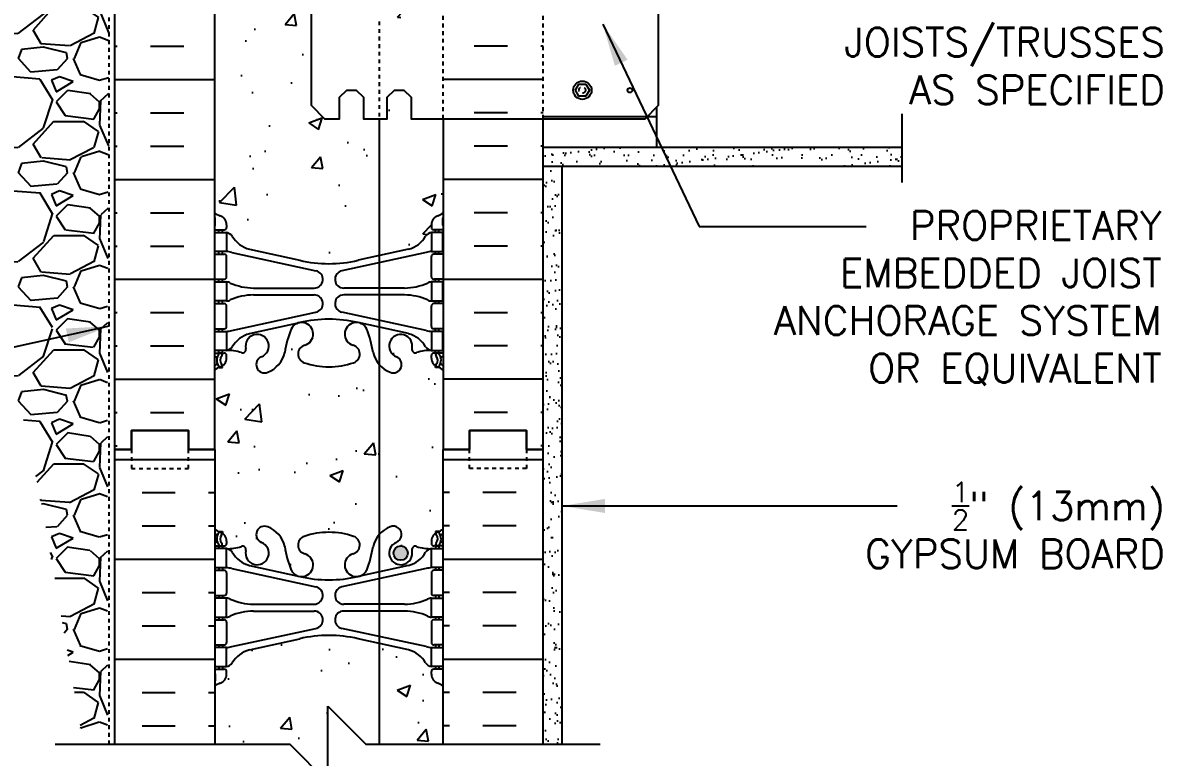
# Model space of a CAD drawing. Header units: inches. Extents: x -6.8 to 40.4, y 60.9 to 144.1.
# Drawn here: x 10.25 to 40.15, y 79.16 to 98.46 of the extents above; entities that cross this region are included whole.
import ezdxf

# ---------------------------------------------------------------- set-up
doc = ezdxf.new("R2010")
doc.units = ezdxf.units.IN
doc.header["$LTSCALE"] = 0.5
doc.header["$MEASUREMENT"] = 0
doc.linetypes.add('DASHED2', pattern=[0.375, 0.25, -0.125])
doc.linetypes.add('HIDDEN2', pattern=[0.1875, 0.125, -0.0625])
for name, color, linetype in [('HATCH', 12, 'Continuous'), ('Hidden2', 12, 'HIDDEN2'), ('line25', 2, 'Continuous'), ('LINE3', 3, 'Continuous'), ('LINE50', 5, 'Continuous'), ('LINE9', 9, 'Continuous'), ('TEXT', 4, 'Continuous'), ('Web_Edge', 9, 'Continuous')]:
    doc.layers.add(name, color=color, linetype=linetype)
doc.styles.add('DIM', font='romans.shx', dxfattribs={"width": 0.7})
doc.styles.add('ROMANS', font='romans.shx', dxfattribs={"height": 0.75})
doc.dimstyles.new('ext_12', dxfattribs={"dimscale": 12, "dimtxt": 0.09375, "dimasz": 0.09375, "dimexe": 0.09375, "dimexo": 0.0625, "dimgap": 0.0625, "dimtad": 1, "dimdec": 1, "dimzin": 3, "dimdsep": 46, "dimlunit": 4, "dimtxsty": 'DIM', "dimcen": 0.09, "dimdle": 0.09375, "dimclrt": 4, "dimadec": 0, "dimazin": 0, "dimtfac": 1, "dimtdec": 1, "dimtmove": 2, "dimatfit": 3, "dimfxl": 1, "dimfrac": 2, "dimtolj": 1, "dimtzin": 0, "dimarcsym": 0})

msp = doc.modelspace()

# ---------------------------------------------------------------- hatches: boundary and pattern name
at = {"layer": 'HATCH'}
h = msp.add_hatch(dxfattribs=at)
h.set_pattern_fill('AR-CONC', color=256, scale=0.5)
h.paths.add_polyline_path([(21.144, 81.102, -0.317837), (20.977, 81.338), (20.977, 81.405, -0.414214), (21.04, 81.468), (21.087, 81.468), (21.087, 81.538), (20.982, 81.538, -0.188973), (20.826, 81.633, 0.196323), (20.377, 81.979), (19.055, 82.269, 0.057795), (18.287, 82.358, 0.057795), (17.519, 82.269), (16.197, 81.979, 0.196323), (15.748, 81.633, -0.188973), (15.592, 81.538), (15.487, 81.538), (15.487, 81.468), (15.535, 81.468, -0.414214), (15.597, 81.405), (15.597, 81.338, -0.317837), (15.43, 81.102, 0.082415), (15.287, 81.023), (15.287, 79.496), (17.256, 79.496), (18.256, 78.496), (18.256, 80.496), (19.256, 79.496), (21.287, 79.496), (21.287, 81.023, 0.082415)])
h.paths.add_polyline_path([(21.287, 87.242), (21.287, 89.331, 0.064398), (21.177, 89.397), (21.087, 89.397), (21.087, 89.438, -0.249069), (20.977, 89.645), (20.977, 89.713, -0.414214), (21.04, 89.775), (21.087, 89.775), (21.087, 89.845), (20.982, 89.845, 0.10046), (20.588, 89.788, -0.601435), (20.469, 89.893, 2.182095), (20.059, 89.68, -1), (19.895, 89.272, -0.24438), (19.447, 89.792, 0.053157), (19.281, 90.407, 0.223253), (19.081, 90.571), (19.061, 90.576, 0.955472), (18.923, 89.982, -0.735593), (18.936, 89.524, -0.082755), (18.287, 89.416, -0.082755), (17.638, 89.524, -0.735593), (17.651, 89.982, 0.955472), (17.513, 90.576), (17.493, 90.571, 0.223253), (17.293, 90.407, 0.053157), (17.127, 89.792, -0.24438), (16.679, 89.272, -1), (16.515, 89.68, 2.182095), (16.105, 89.893, -0.601435), (15.986, 89.788, 0.10046), (15.592, 89.845), (15.487, 89.845), (15.487, 89.775), (15.535, 89.775, -0.414214), (15.597, 89.713), (15.597, 89.645, -0.249069), (15.487, 89.438), (15.487, 89.397), (15.397, 89.397, 0.064398), (15.287, 89.331), (15.287, 87.242), (15.287, 85.153, 0.064398), (15.397, 85.087), (15.487, 85.087), (15.487, 85.045, -0.249069), (15.597, 84.838), (15.597, 84.77, -0.414214), (15.535, 84.708), (15.487, 84.708), (15.487, 84.638), (15.592, 84.638, 0.10046), (15.986, 84.695, -0.601435), (16.105, 84.59, 2.182095), (16.515, 84.803, -1), (16.679, 85.211, -0.24438), (17.127, 84.691, 0.053157), (17.293, 84.077, 0.223253), (17.493, 83.912), (17.513, 83.907, 0.955472), (17.651, 84.501, -0.735593), (17.638, 84.959, -0.082755), (18.287, 85.067, -0.082755), (18.936, 84.959, -0.735593), (18.923, 84.501, 0.955472), (19.061, 83.907), (19.081, 83.912, 0.223253), (19.281, 84.077, 0.053157), (19.447, 84.691, -0.24438), (19.895, 85.211, -1), (20.059, 84.803, 2.182095), (20.469, 84.59, -0.601435), (20.588, 84.695, 0.10046), (20.982, 84.638), (21.087, 84.638), (21.087, 84.708), (21.04, 84.708, -0.414214), (20.977, 84.77), (20.977, 84.838, -0.249069), (21.087, 85.045), (21.087, 85.087), (21.177, 85.087, 0.064398), (21.287, 85.153)])
h.paths.add_polyline_path([(21.287, 95.934), (20.443, 95.934), (20.443, 96.497), (20.256, 96.684), (20.006, 96.684), (19.818, 96.497), (19.818, 95.934), (19.193, 95.934), (19.193, 96.497), (19.006, 96.684), (18.756, 96.684), (18.568, 96.497), (18.568, 95.934), (18.172, 95.934), (17.818, 96.288), (17.818, 100.325, 0.022683), (17.519, 100.269), (16.197, 99.979, 0.196323), (15.748, 99.633, -0.188973), (15.592, 99.538), (15.487, 99.538), (15.487, 99.468), (15.535, 99.468, -0.414214), (15.597, 99.405), (15.597, 99.338, -0.317837), (15.43, 99.102, 0.082415), (15.287, 99.023), (15.287, 93.46, 0.082415), (15.43, 93.381, -0.317837), (15.597, 93.145), (15.597, 93.078, -0.414214), (15.535, 93.015), (15.487, 93.015), (15.487, 92.945), (15.592, 92.945, -0.188973), (15.748, 92.851, 0.196323), (16.197, 92.504), (17.519, 92.214, 0.057795), (18.287, 92.125, 0.057795), (19.055, 92.214), (20.377, 92.504, 0.196323), (20.826, 92.851, -0.188973), (20.982, 92.945), (21.087, 92.945), (21.087, 93.015), (21.04, 93.015, -0.414214), (20.977, 93.078), (20.977, 93.145, -0.317837), (21.144, 93.381, 0.082415), (21.287, 93.46)])
h.paths.add_polyline_path([(20.327, 99.99), (19.055, 100.269, 0.017332), (18.827, 100.315), (18.827, 98.742), (19.077, 98.492), (20.077, 98.492), (20.327, 98.742)], flags=17)
h.paths.add_polyline_path([(21.412, 105.242), (15.162, 105.242), (15.162, 104.175), (16.258, 103.08), (16.298, 102.951), (16.17, 102.991), (15.162, 103.999), (15.162, 103.742), (15.287, 103.742), (15.287, 103.153, 0.064398), (15.397, 103.087), (15.487, 103.087), (15.487, 103.045, -0.249069), (15.597, 102.838), (15.597, 102.77, -0.414214), (15.535, 102.708), (15.487, 102.708), (15.487, 102.638), (15.592, 102.638, 0.10046), (15.986, 102.695, -0.601435), (16.105, 102.59, 2.182095), (16.515, 102.803, -1), (16.679, 103.211, -0.24438), (17.127, 102.691, 0.053157), (17.293, 102.077, 0.223253), (17.493, 101.912), (17.513, 101.907, 0.955472), (17.651, 102.501, -0.735593), (17.638, 102.959, -0.082755), (18.287, 103.067, -0.082755), (18.936, 102.959, -0.735593), (18.923, 102.501, 0.955472), (19.061, 101.907), (19.081, 101.912, 0.223253), (19.281, 102.077, 0.053157), (19.447, 102.691, -0.24438), (19.895, 103.211, -1), (20.059, 102.803, 2.182095), (20.469, 102.59, -0.601435), (20.588, 102.695, 0.10046), (20.982, 102.638), (21.087, 102.638), (21.087, 102.708), (21.04, 102.708, -0.414214), (20.977, 102.77), (20.977, 102.838, -0.249069), (21.087, 103.045), (21.087, 103.087), (21.177, 103.087, 0.064398), (21.287, 103.153), (21.287, 103.742), (21.412, 103.742), (21.412, 104.045), (20.359, 102.991), (20.23, 102.951), (20.27, 103.08), (21.412, 104.221)])
h.paths.add_polyline_path([(21.287, 127.882, 0.082415), (21.144, 127.961, -0.317837), (20.977, 128.197), (20.977, 128.265, -0.414214), (21.04, 128.327), (21.087, 128.327), (21.087, 128.397), (20.982, 128.397, -0.188973), (20.826, 128.492, 0.196323), (20.377, 128.838), (19.055, 129.129, 0.057795), (18.287, 129.218, 0.057795), (17.519, 129.129), (16.197, 128.838, 0.196323), (15.748, 128.492, -0.188973), (15.592, 128.397), (15.487, 128.397), (15.487, 128.327), (15.535, 128.327, -0.414214), (15.597, 128.265), (15.597, 128.197, -0.317837), (15.43, 127.961, 0.082415), (15.287, 127.882), (15.287, 125.101), (15.912, 125.101), (15.912, 125.151), (17.862, 125.151, 0.414214), (17.987, 125.276), (17.987, 125.351, -1), (18.587, 125.351), (18.587, 125.276, 0.414214), (18.712, 125.151), (20.662, 125.151), (20.662, 125.101), (21.287, 125.101)])
h.paths.add_polyline_path([(21.287, 134.101), (21.287, 136.19, 0.064398), (21.177, 136.256), (21.087, 136.256), (21.087, 136.298, -0.249069), (20.977, 136.505), (20.977, 136.572, -0.414214), (21.04, 136.635), (21.087, 136.635), (21.087, 136.705), (20.982, 136.705, 0.10046), (20.588, 136.648, -0.601435), (20.469, 136.752, 2.182095), (20.059, 136.54, -1), (19.895, 136.131, -0.24438), (19.447, 136.652, 0.053157), (19.281, 137.266, 0.223253), (19.081, 137.431), (19.061, 137.435, 0.955472), (18.923, 136.842, -0.735593), (18.936, 136.384, -0.082755), (18.287, 136.275, -0.082755), (17.638, 136.384, -0.735593), (17.651, 136.842, 0.955472), (17.513, 137.435), (17.493, 137.431, 0.223253), (17.293, 137.266, 0.053157), (17.127, 136.652, -0.24438), (16.679, 136.131, -1), (16.515, 136.54, 2.182095), (16.105, 136.752, -0.601435), (15.986, 136.648, 0.10046), (15.592, 136.705), (15.487, 136.705), (15.487, 136.635), (15.535, 136.635, -0.414214), (15.597, 136.572), (15.597, 136.505, -0.249069), (15.487, 136.298), (15.487, 136.256), (15.397, 136.256, 0.064398), (15.287, 136.19), (15.287, 134.101), (15.287, 132.012, 0.064398), (15.397, 131.946), (15.487, 131.946), (15.487, 131.904, -0.249069), (15.597, 131.697), (15.597, 131.63, -0.414214), (15.535, 131.567), (15.487, 131.567), (15.487, 131.497), (15.592, 131.497, 0.10046), (15.986, 131.554, -0.601435), (16.105, 131.449, 2.182095), (16.515, 131.662, -1), (16.679, 132.071, -0.24438), (17.127, 131.55, 0.053157), (17.293, 130.936, 0.223253), (17.493, 130.771), (17.513, 130.767, 0.955472), (17.651, 131.36, -0.735593), (17.638, 131.818, -0.082755), (18.287, 131.926, -0.082755), (18.936, 131.818, -0.735593), (18.923, 131.36, 0.955472), (19.061, 130.767), (19.081, 130.771, 0.223253), (19.281, 130.936, 0.053157), (19.447, 131.55, -0.24438), (19.895, 132.071, -1), (20.059, 131.662, 2.182095), (20.469, 131.449, -0.601435), (20.588, 131.554, 0.10046), (20.982, 131.497), (21.087, 131.497), (21.087, 131.567), (21.04, 131.567, -0.414214), (20.977, 131.63), (20.977, 131.697, -0.249069), (21.087, 131.904), (21.087, 131.946), (21.177, 131.946, 0.064398), (21.287, 132.012)])
h.paths.add_polyline_path([(20.977, 140.005, -0.317837), (21.144, 140.24, 0.082415), (21.287, 140.32), (21.287, 143.101), (19.287, 143.101), (18.287, 142.101), (18.287, 144.101), (17.287, 143.101), (15.287, 143.101), (15.287, 140.32, 0.082415), (15.43, 140.24, -0.317837), (15.597, 140.005), (15.597, 139.937, -0.414214), (15.535, 139.875), (15.487, 139.875), (15.487, 139.805), (15.592, 139.805, -0.188973), (15.748, 139.71, 0.196323), (16.197, 139.364), (17.519, 139.073, 0.057795), (18.287, 138.984, 0.057795), (19.055, 139.073), (20.377, 139.364, 0.196323), (20.826, 139.71, -0.188973), (20.982, 139.805), (21.087, 139.805), (21.087, 139.875), (21.04, 139.875, -0.414214), (20.977, 139.937)])
h = msp.add_hatch(dxfattribs=at)
h.set_pattern_fill('INSUL', color=256, scale=7, style=0)
h.set_pattern_definition([(0, (-108.9002, -52.662), (0, 2.625), []), (0, (-108.9002, -51.787), (0, 2.625), [0.875, -0.875]), (0, (-108.9002, -50.912), (0, 2.625), [0.875, -0.875])])
edge = h.paths.add_edge_path()
edge.add_line((15.287, 103.742), (12.662, 103.742))
edge.add_line((12.662, 103.742), (12.662, 91.155))
edge.add_arc((11.491, 91.136), 1.171, -0.9422, 0.9422, ccw=False)
edge.add_line((12.662, 91.117), (12.662, 87.242))
edge.add_line((12.662, 87.242), (13.1, 87.242))
edge.add_line((13.1, 87.242), (13.1, 87.742))
edge.add_line((13.1, 87.742), (14.6, 87.742))
edge.add_line((14.6, 87.742), (14.6, 87.242))
edge.add_line((14.6, 87.242), (15.287, 87.242))
edge.add_line((15.287, 87.242), (15.287, 90.492))
edge.add_line((15.287, 90.492), (15.287, 103.742))
h = msp.add_hatch(dxfattribs=at)
h.set_pattern_fill('GRAVEL', color=256, scale=3, style=0)
h.set_pattern_definition([(228.0128, (5.40048, 82.49644), (-23.9999947, -27.000004), [0.40361, -39.95726]), (184.9697, (5.13048, 82.19644), (36.0000032, 2.9999739), [0.6926, -68.56777]), (132.5104, (4.44048, 82.13644), (29.9999722, -33.000026), [0.48836, -48.3481]), (267.2737, (3.27048, 81.38644), (2.9999881, 60.0000009), [0.63071, -62.44067]), (292.8337, (3.24048, 80.75644), (-15.0000297, 35.9999892), [0.61847, -61.22812]), (357.2737, (3.48048, 80.18644), (-60.0000009, 2.9999881), [0.63071, -62.44067]), (37.6942, (4.11048, 80.15644), (-39.00002204, -29.9999712), [0.83409, -82.57455]), (72.2553, (4.77048, 80.66644), (21.0000323, 65.9999887), [0.78746, -77.95896]), (121.4296, (5.01048, 81.41644), (-24.0000247, 38.9999851), [0.63285, -62.65222]), (175.2364, (4.68048, 81.95644), (33.000003, -2.9999746), [0.7225, -35.40229]), (222.3974, (3.96048, 82.01644), (-36.00002205, -32.99997625), [0.934344, -92.500125]), (138.8141, (6.24048, 81.35644), (-21.000009, 17.999992), [0.3189, -31.57153]), (171.4692, (6.00048, 81.56644), (38.9999949, -6.0000237), [0.60671, -60.06453]), (225, (5.4005, 81.6564), (-3e-16, -3), [0.42426, -3.81838]), (203.1986, (5.1905, 82.01644), (14.999999, 6.000004), [0.22847, -22.61885]), (291.8014, (4.9805, 81.92644), (-3, 9), [0.3231, -15.83239]), (30.9638, (5.1005, 81.62644), (8.999994, 6.000007), [0.52479, -16.96807]), (161.565, (5.5505, 81.8964), (6, -2.999995), [0.37947, -9.10736]), (16.3895, (3.24048, 81.92644), (30.0000066, 8.9999781), [0.5316, -52.62853]), (70.3462, (3.75048, 82.07644), (-11.9999857, -33.0000064), [0.44598, -44.15222]), (293.1986, (5.5505, 82.49644), (-6.000004, 14.999999), [0.45694, -22.39037]), (343.6105, (5.73048, 82.07644), (-30.0000066, 8.9999781), [0.5316, -52.62853]), (339.444, (3.2405, 80.06644), (-15.0000055, 5.999988), [0.51264, -25.11937]), (294.7751, (3.72048, 79.88644), (-14.9999766, 33.0000103), [0.42953, -42.52393]), (66.8014, (5.5805, 79.49644), (6.000004, 14.999999), [0.45694, -22.39037]), (17.354, (5.76048, 79.91644), (-39.000006, -11.9999835), [0.50289, -49.78627]), (69.444, (4.1105, 79.49644), (-5.999988, -15.0000055), [0.25632, -25.3757]), (101.31, (5.4005, 79.49644), (-2.999993, 12.000002), [0.15297, -15.14409]), (165.9638, (5.3705, 79.64644), (9.000002, -2.999994), [0.61847, -11.75085]), (186.009, (4.77048, 79.79644), (29.9999993, 2.999998), [0.57315, -56.74177]), (303.69, (5.1005, 81.3564), (-3.000004, 6), [0.43267, -10.384]), (353.1572, (5.34048, 80.99644), (50.9999981, -6.000024), [0.75538, -74.78269]), (60.9454, (6.09048, 80.90644), (-12, -21.000001), [0.30887, -30.57802]), (90, (6.2405, 81.1764), (-3, 3), [0.18, -2.82]), (120.2564, (4.71048, 79.88644), (11.9999847, -21.0000074), [0.41677, -41.26056]), (48.0128, (4.50048, 80.24644), (23.9999947, 27.000004), [0.80722, -39.55366]), (0, (5.0405, 80.8464), (3, 3), [0.78, -2.22]), (325.3048, (5.82048, 80.84644), (-29.9999828, 21.0000258), [0.47434, -46.95982]), (254.0546, (6.2105, 80.57644), (-3, -12), [0.4368, -21.40352]), (207.646, (6.09048, 80.15644), (-56.9999874, -30.0000231), [0.711195, -70.40842]), (175.4261, (5.46048, 79.82644), (-39.0000017, 2.9999844), [0.7524, -74.48722])])
h.paths.add_polyline_path([(8.263, 99.242), (5.107, 99.242), (5.109, 99.239), (5.174, 99.178), (5.239, 99.115), (5.302, 99.052), (5.364, 98.988), (5.426, 98.922), (5.486, 98.856), (5.546, 98.79), (5.605, 98.722), (5.663, 98.653), (5.721, 98.584), (5.777, 98.514), (5.833, 98.443), (5.888, 98.372), (5.943, 98.3), (5.996, 98.227), (6.049, 98.153), (6.101, 98.079), (6.153, 98.004), (6.204, 97.928), (6.254, 97.852), (6.304, 97.775), (6.353, 97.698), (6.401, 97.62), (6.449, 97.542), (6.496, 97.463), (6.543, 97.384), (6.589, 97.304), (6.635, 97.223), (6.68, 97.143), (6.725, 97.061), (6.769, 96.98), (6.813, 96.898), (6.856, 96.816), (6.899, 96.733), (6.942, 96.65), (6.984, 96.567), (7.025, 96.483), (7.067, 96.399), (7.108, 96.315), (7.148, 96.231), (7.189, 96.146), (7.229, 96.061), (7.269, 95.976), (7.308, 95.891), (7.347, 95.806), (7.386, 95.72), (7.425, 95.635), (7.464, 95.549), (7.502, 95.463), (7.54, 95.378), (7.578, 95.292), (7.616, 95.206), (7.654, 95.12), (7.692, 95.035), (7.729, 94.949), (7.767, 94.863), (7.804, 94.777), (7.841, 94.692), (7.879, 94.607), (7.916, 94.521), (7.953, 94.436), (7.99, 94.351), (8.027, 94.266), (8.064, 94.181), (8.101, 94.096), (8.138, 94.011), (8.175, 93.926), (8.212, 93.842), (8.248, 93.757), (8.285, 93.673), (8.321, 93.588), (8.357, 93.504), (8.393, 93.419), (8.43, 93.335), (8.465, 93.25), (8.501, 93.166), (8.537, 93.082), (8.572, 92.998), (8.608, 92.914), (8.643, 92.829), (8.678, 92.745), (8.713, 92.661), (8.748, 92.577), (8.783, 92.493), (8.817, 92.408), (8.851, 92.324), (8.885, 92.24), (8.919, 92.156), (8.953, 92.072), (8.987, 91.987), (9.02, 91.903), (9.053, 91.819), (9.086, 91.735), (9.119, 91.65), (9.151, 91.566), (9.184, 91.481), (9.216, 91.397), (9.248, 91.312), (9.279, 91.228), (9.311, 91.143), (9.342, 91.058), (9.373, 90.973), (9.403, 90.888), (9.433, 90.803), (9.464, 90.718), (9.493, 90.633), (9.523, 90.548), (9.552, 90.463), (9.581, 90.377), (9.61, 90.292), (9.638, 90.206), (9.666, 90.12), (9.694, 90.034), (9.722, 89.948), (9.749, 89.862), (9.776, 89.776), (9.802, 89.69), (9.829, 89.603), (9.855, 89.516), (9.881, 89.43), (9.906, 89.343), (9.931, 89.256), (9.956, 89.169), (9.981, 89.082), (10.005, 88.995), (10.029, 88.907), (10.053, 88.82), (10.077, 88.732), (10.1, 88.645), (10.123, 88.557), (10.146, 88.469), (10.169, 88.381), (10.191, 88.293), (10.213, 88.205), (10.235, 88.117), (10.257, 88.029), (10.278, 87.94), (10.3, 87.852), (10.321, 87.764), (10.342, 87.675), (10.362, 87.586), (10.383, 87.498), (10.403, 87.409), (10.423, 87.32), (10.443, 87.231), (10.463, 87.142), (10.482, 87.053), (10.501, 86.964), (10.521, 86.875), (10.54, 86.785), (10.558, 86.696), (10.577, 86.607), (10.596, 86.517), (10.614, 86.428), (10.632, 86.338), (10.65, 86.249), (10.668, 86.159), (10.686, 86.069), (10.703, 85.979), (10.721, 85.89), (10.738, 85.8), (10.755, 85.71), (10.773, 85.62), (10.79, 85.53), (10.806, 85.44), (10.823, 85.35), (10.84, 85.26), (10.856, 85.17), (10.873, 85.08), (10.889, 84.99), (10.906, 84.9), (10.922, 84.809), (10.938, 84.719), (10.954, 84.629), (10.97, 84.539), (10.986, 84.449), (11.002, 84.358), (11.017, 84.268), (11.033, 84.178), (11.049, 84.087), (11.064, 83.997), (11.08, 83.907), (11.095, 83.816), (11.111, 83.726), (11.126, 83.636), (11.142, 83.545), (11.157, 83.455), (11.172, 83.365), (11.188, 83.274), (11.203, 83.184), (11.218, 83.094), (11.233, 83.003), (11.249, 82.913), (11.264, 82.823), (11.279, 82.732), (11.294, 82.642), (11.31, 82.552), (11.325, 82.462), (11.34, 82.371), (11.356, 82.281), (11.371, 82.191), (11.386, 82.101), (11.402, 82.011), (11.417, 81.921), (11.433, 81.831), (11.448, 81.74), (11.464, 81.65), (11.479, 81.561), (11.495, 81.471), (11.51, 81.381), (11.526, 81.291), (11.542, 81.201), (11.558, 81.111), (11.573, 81.021), (11.589, 80.931), (11.605, 80.842), (11.621, 80.752), (11.637, 80.662), (11.652, 80.572), (11.668, 80.483), (11.684, 80.393), (11.7, 80.303), (11.716, 80.214), (11.732, 80.124), (11.748, 80.034), (11.764, 79.945), (11.78, 79.855), (11.796, 79.765), (11.812, 79.676), (11.828, 79.586), (11.844, 79.496), (12.475, 79.496), (12.475, 91.748), (12.515, 99.242)])
h = msp.add_hatch(dxfattribs=at)
h.set_pattern_fill('AR-CONC', color=256, scale=0.5, style=0)
h.paths.add_polyline_path([(20.787, 95.929), (20.784, 95.934), (20.443, 95.934), (20.443, 96.497), (20.256, 96.684), (20.006, 96.684), (19.818, 96.497), (19.818, 95.934), (19.608, 95.934), (19.608, 93.918), (20.499, 94.335, 0.291097), (20.787, 94.788)])
h = msp.add_hatch(dxfattribs=at)
h.set_pattern_fill('AR-CONC', color=256, scale=0.5, style=0)
h.paths.add_polyline_path([(20.787, 95.929), (20.784, 95.934), (20.443, 95.934), (20.443, 96.497), (20.256, 96.684), (20.006, 96.684), (19.818, 96.497), (19.818, 95.934), (19.608, 95.934), (19.608, 93.918), (20.499, 94.335, 0.291097), (20.787, 94.788)])
h = msp.add_hatch(dxfattribs=at)
h.set_pattern_fill('AR-SAND', color=256, scale=0.25, style=0)
h.set_pattern_definition([(37.5, (-87.183, -25.1859), (-0.0157483, 0.4817059), [0, -0.38, 0, -0.425, 0, -0.40625]), (7.5, (-87.183, -25.1859), (0.4424442, 0.7055365), [0, -0.205, 0, -0.3425, 0, -0.13125]), (327.5, (-87.4905, -25.1859), (0.7785355, 0.0014148), [0, -0.125, 0, -0.45, 0, -0.5875]), (317.5, (-87.4905, -25.1859), (0.7515317, 0.219419), [0, -0.0625, 0, -0.295, 0, -0.3375])])
h.paths.add_polyline_path([(33.325, 94.684), (33.325, 95.184), (23.903, 95.184), (23.903, 94.684)])
h = msp.add_hatch(dxfattribs=at)
h.set_pattern_fill('AR-SAND', color=256, scale=0.25, style=0)
h.set_pattern_definition([(37.5, (90.8807, -88.5333), (-0.01574834, 0.48170594), [0, -0.38, 0, -0.425, 0, -0.40625]), (7.5, (90.8807, -88.5333), (0.4424442, 0.7055365), [0, -0.205, 0, -0.3425, 0, -0.13125]), (327.5, (90.5732, -88.5333), (0.7785355, 0.0014148), [0, -0.125, 0, -0.45, 0, -0.5875]), (317.5, (90.5732, -88.5333), (0.7515317, 0.219419), [0, -0.0625, 0, -0.295, 0, -0.3375])])
h.paths.add_polyline_path([(24.412, 94.684), (23.912, 94.684), (23.912, 87.242), (23.912, 79.496), (24.412, 79.496)])
h = msp.add_hatch(dxfattribs=at)
h.set_pattern_fill('INSUL', color=256, scale=7, style=0)
h.set_pattern_definition([(0, (-2910.8745, -327.768), (0, 2.625), []), (0, (-2910.8745, -326.893), (0, 2.625), [0.875, -0.875]), (0, (-2910.8745, -326.018), (0, 2.625), [0.875, -0.875])])
h.paths.add_polyline_path([(12.662, 79.496), (15.287, 79.496), (15.287, 87.242), (14.6, 87.242), (14.6, 87.742), (13.1, 87.742), (13.1, 87.242), (12.662, 87.242)])
h = msp.add_hatch(dxfattribs=at)
h.set_pattern_fill('INSUL', color=256, scale=7, style=0)
h.set_pattern_definition([(180, (2947.4487, -327.768), (0, 2.625), []), (180, (2947.4487, -326.893), (0, 2.625), [0.875, -0.875]), (180, (2947.4487, -326.018), (0, 2.625), [0.875, -0.875])])
h.paths.add_polyline_path([(21.287, 79.496), (23.912, 79.496), (23.912, 87.242), (23.475, 87.242), (23.475, 87.742), (21.975, 87.742), (21.975, 87.242), (21.287, 87.242)])
at = {"layer": 'LINE3'}
msp.add_hatch(color=256, dxfattribs=at).paths.add_polyline_path([(20.36, 84.52, 1), (19.985, 84.52, 1)])
msp.add_hatch(color=256, dxfattribs=at).paths.add_polyline_path([(20.36, 84.52, 1), (19.985, 84.52, 1)])

# ---------------------------------------------------------------- linework, layer by layer
at = {"layer": 'HATCH', "linetype": 'HIDDEN2'}
msp.add_line((19.608, 98.492), (19.608, 95.934), dxfattribs=at)
at = {"layer": 'HATCH'}
for p, q in [((22.974, 97.838), (22.099, 97.838)), ((23.912, 97.838), (23.849, 97.838)), ((23.912, 96.963), (21.287, 96.963)), ((22.974, 96.088), (22.099, 96.088)), ((23.912, 96.088), (23.849, 96.088)), ((22.974, 95.213), (22.099, 95.213)), ((23.912, 95.213), (23.849, 95.213)), ((23.912, 94.338), (21.287, 94.338)), ((22.974, 93.463), (22.099, 93.463)), ((23.912, 93.463), (23.849, 93.463)), ((22.974, 92.588), (22.099, 92.588)), ((23.912, 92.588), (23.849, 92.588)), ((23.912, 91.713), (21.287, 91.713)), ((22.974, 90.838), (22.099, 90.838)), ((23.912, 90.838), (23.849, 90.838)), ((22.974, 89.963), (22.099, 89.963)), ((23.912, 89.963), (23.849, 89.963)), ((23.912, 89.088), (21.287, 89.088)), ((22.974, 88.213), (22.099, 88.213)), ((23.912, 88.213), (23.849, 88.213)), ((23.912, 87.338), (23.849, 87.338))]:
    msp.add_line(p, q, dxfattribs=at)
at = {"layer": 'Hidden2', "linetype": 'HIDDEN2'}
msp.add_line((21.287, 95.934), (21.287, 101.934), dxfattribs=at)
at = {"layer": 'line25'}
for p, q in [((15.287, 87.242), (15.287, 103.742)), ((23.912, 95.992), (26.912, 95.992)), ((26.903, 95.184), (26.903, 96.248)), ((21.287, 95.934), (21.287, 87.242)), ((23.903, 95.184), (33.325, 95.184)), ((15.287, 87.242), (15.287, 79.496)), ((21.287, 79.496), (21.287, 87.242))]:
    msp.add_line(p, q, dxfattribs=at)
msp.add_lwpolyline([(17.818, 101.581), (17.818, 96.288), (18.172, 95.934), (18.568, 95.934), (18.568, 96.497), (18.756, 96.684), (19.006, 96.684), (19.193, 96.497), (19.193, 95.934), (19.818, 95.934), (19.818, 96.497), (20.006, 96.684), (20.256, 96.684), (20.443, 96.497), (20.443, 95.934), (26.59, 95.934), (26.943, 96.288), (26.943, 101.581)], dxfattribs=at)
at = {"layer": 'LINE3'}
msp.add_line((19.608, 95.934), (19.608, 79.496), dxfattribs=at)
msp.add_circle((20.172, 84.52), 0.188, dxfattribs=at)
msp.add_circle((20.172, 84.52), 0.188, dxfattribs=at)
at = {"layer": 'LINE50'}
for p, q in [((12.662, 91.117), (12.662, 103.742)), ((23.912, 87.242), (23.912, 95.934)), ((12.662, 79.496), (12.662, 91.117)), ((23.912, 79.496), (23.912, 87.242))]:
    msp.add_line(p, q, dxfattribs=at)
for points in [[(15.287, 87.242), (14.6, 87.242), (14.6, 87.742), (13.1, 87.742), (13.1, 87.242), (12.662, 87.242)], [(12.662, 87.242), (13.1, 87.242), (13.1, 87.742), (14.6, 87.742), (14.6, 87.242), (15.287, 87.242)], [(21.287, 87.242), (21.975, 87.242), (21.975, 87.742), (23.475, 87.742), (23.475, 87.242), (23.912, 87.242)], [(23.912, 87.242), (23.475, 87.242), (23.475, 87.742), (21.975, 87.742), (21.975, 87.242), (21.287, 87.242)]]:
    msp.add_lwpolyline(points, dxfattribs=at)
at = {"layer": 'LINE9', "linetype": 'DASHED2', "ltscale": 0.5}
msp.add_line((12.515, 79.496), (12.515, 105.192), dxfattribs=at)
at = {"layer": 'LINE9', "linetype": 'HIDDEN2'}
msp.add_line((23.912, 95.934), (23.912, 101.934), dxfattribs=at)
at = {"layer": 'LINE9'}
for p, q in [((33.334, 96.067), (33.334, 94.257)), ((23.903, 94.684), (33.325, 94.684)), ((24.412, 79.496), (24.412, 94.684)), ((18.256, 80.496), (19.256, 79.496)), ((18.256, 78.496), (18.256, 80.496)), ((11.1, 79.496), (17.256, 79.496)), ((18.256, 78.496), (17.256, 79.496)), ((19.256, 79.496), (25.412, 79.496))]:
    msp.add_line(p, q, dxfattribs=at)
msp.add_lwpolyline([(25.036, 96.844), (25.128, 96.684), (25.036, 96.524), (24.851, 96.524), (24.759, 96.684), (24.851, 96.844)], close=True, dxfattribs=at)
at = {"layer": 'LINE9', "linetype": 'DASHED2', "ltscale": 0.15}
for points in [[(13.1, 87.242), (13.1, 87.242), (13.1, 86.742), (14.6, 86.742), (14.6, 87.242), (14.6, 87.242)], [(23.475, 87.242), (23.475, 87.242), (23.475, 86.742), (21.975, 86.742), (21.975, 87.242), (21.975, 87.242)]]:
    msp.add_lwpolyline(points, dxfattribs=at)
at = {"layer": 'LINE9'}
for centre, radius in [((24.943, 96.684), 0.241), ((26.193, 96.684), 0.0625)]:
    msp.add_circle(centre, radius, dxfattribs=at)
at = {"layer": 'LINE9', "linetype": 'DASHED2'}
msp.add_circle((24.939, 96.688), 0.0843, dxfattribs=at)
at = {"layer": 'Web_Edge'}
for p, q in [((15.297, 93.135), (15.297, 93.321)), ((21.277, 93.135), (21.277, 93.321)), ((15.287, 93.015), (15.535, 93.015)), ((15.397, 92.945), (15.397, 93.015)), ((15.487, 92.945), (15.487, 93.015)), ((15.597, 93.145), (15.597, 93.078)), ((20.977, 93.145), (20.977, 93.078)), ((21.287, 93.015), (21.04, 93.015)), ((21.087, 92.945), (21.087, 93.015)), ((21.177, 92.945), (21.177, 93.015)), ((15.397, 92.375), (15.397, 92.445)), ((15.487, 92.375), (15.487, 92.445)), ((15.736, 92.422), (17.947, 91.94)), ((16.197, 92.504), (17.519, 92.214)), ((20.838, 92.422), (18.627, 91.94)), ((20.377, 92.504), (19.055, 92.214)), ((21.087, 92.375), (21.087, 92.445)), ((21.177, 92.375), (21.177, 92.445)), ((15.287, 92.375), (15.535, 92.375)), ((15.597, 91.778), (15.597, 92.313)), ((20.977, 91.778), (20.977, 92.313)), ((21.287, 92.375), (21.04, 92.375)), ((15.287, 91.715), (15.535, 91.715)), ((15.397, 91.645), (15.397, 91.715)), ((15.487, 91.645), (15.487, 91.715)), ((21.287, 91.715), (21.04, 91.715)), ((21.087, 91.645), (21.087, 91.715)), ((21.177, 91.645), (21.177, 91.715)), ((16.302, 91.485), (17.898, 91.485)), ((16.302, 91.305), (17.898, 91.305)), ((20.272, 91.485), (18.676, 91.485)), ((20.272, 91.305), (18.676, 91.305)), ((15.287, 91.075), (15.535, 91.075)), ((15.397, 91.075), (15.397, 91.145)), ((15.487, 91.075), (15.487, 91.145)), ((15.597, 90.478), (15.597, 91.013)), ((20.977, 90.478), (20.977, 91.013)), ((21.287, 91.075), (21.04, 91.075)), ((21.087, 91.075), (21.087, 91.145)), ((21.177, 91.075), (21.177, 91.145)), ((15.736, 90.369), (17.947, 90.851)), ((20.838, 90.369), (18.627, 90.851)), ((15.287, 90.415), (15.535, 90.415)), ((15.397, 90.345), (15.397, 90.415)), ((15.487, 90.345), (15.487, 90.415)), ((16.197, 90.287), (17.519, 90.577)), ((20.377, 90.287), (19.055, 90.577)), ((21.287, 90.415), (21.04, 90.415)), ((21.087, 90.345), (21.087, 90.415)), ((21.177, 90.345), (21.177, 90.415)), ((15.287, 89.775), (15.535, 89.775)), ((15.397, 89.775), (15.397, 89.845)), ((15.487, 89.775), (15.487, 89.845)), ((15.597, 89.645), (15.597, 89.713)), ((20.977, 89.645), (20.977, 89.713)), ((21.287, 89.775), (21.04, 89.775)), ((21.087, 89.775), (21.087, 89.845)), ((21.177, 89.775), (21.177, 89.845)), ((15.287, 89.675), (15.329, 89.675)), ((15.487, 89.397), (15.487, 89.438)), ((21.087, 89.397), (21.087, 89.438)), ((21.287, 89.675), (21.245, 89.675)), ((15.397, 89.397), (15.487, 89.397)), ((21.177, 89.397), (21.087, 89.397)), ((15.397, 85.087), (15.487, 85.087)), ((15.487, 85.087), (15.487, 85.045)), ((21.177, 85.087), (21.087, 85.087)), ((21.087, 85.087), (21.087, 85.045)), ((15.287, 84.808), (15.329, 84.808)), ((15.287, 84.708), (15.535, 84.708)), ((15.397, 84.708), (15.397, 84.638)), ((15.487, 84.708), (15.487, 84.638)), ((15.597, 84.838), (15.597, 84.77)), ((20.977, 84.838), (20.977, 84.77)), ((21.287, 84.708), (21.04, 84.708)), ((21.087, 84.708), (21.087, 84.638)), ((21.177, 84.708), (21.177, 84.638)), ((21.287, 84.808), (21.245, 84.808)), ((15.287, 84.068), (15.535, 84.068)), ((15.397, 84.138), (15.397, 84.068)), ((15.487, 84.138), (15.487, 84.068)), ((15.736, 84.114), (17.947, 83.632)), ((16.197, 84.197), (17.519, 83.906)), ((20.838, 84.114), (18.627, 83.632)), ((20.377, 84.197), (19.055, 83.906)), ((21.287, 84.068), (21.04, 84.068)), ((21.087, 84.138), (21.087, 84.068)), ((21.177, 84.138), (21.177, 84.068)), ((15.597, 84.005), (15.597, 83.47)), ((20.977, 84.005), (20.977, 83.47)), ((15.287, 83.408), (15.535, 83.408)), ((15.397, 83.408), (15.397, 83.338)), ((15.487, 83.408), (15.487, 83.338)), ((16.302, 83.178), (17.898, 83.178)), ((20.272, 83.178), (18.676, 83.178)), ((21.287, 83.408), (21.04, 83.408)), ((21.087, 83.408), (21.087, 83.338)), ((21.177, 83.408), (21.177, 83.338)), ((15.397, 82.838), (15.397, 82.768)), ((15.487, 82.838), (15.487, 82.768)), ((16.302, 82.998), (17.898, 82.998)), ((20.272, 82.998), (18.676, 82.998)), ((21.087, 82.838), (21.087, 82.768)), ((21.177, 82.838), (21.177, 82.768)), ((15.287, 82.768), (15.535, 82.768)), ((15.597, 82.705), (15.597, 82.17)), ((15.736, 82.062), (17.947, 82.543)), ((20.838, 82.062), (18.627, 82.543)), ((20.977, 82.705), (20.977, 82.17)), ((21.287, 82.768), (21.04, 82.768)), ((16.197, 81.979), (17.519, 82.269)), ((20.377, 81.979), (19.055, 82.269)), ((15.287, 82.108), (15.535, 82.108)), ((15.397, 82.108), (15.397, 82.038)), ((15.487, 82.108), (15.487, 82.038)), ((21.287, 82.108), (21.04, 82.108)), ((21.087, 82.108), (21.087, 82.038)), ((21.177, 82.108), (21.177, 82.038)), ((15.287, 81.468), (15.535, 81.468)), ((15.297, 81.348), (15.297, 81.162)), ((15.397, 81.538), (15.397, 81.468)), ((15.487, 81.538), (15.487, 81.468)), ((15.597, 81.338), (15.597, 81.405)), ((20.977, 81.338), (20.977, 81.405)), ((21.287, 81.468), (21.04, 81.468)), ((21.087, 81.538), (21.087, 81.468)), ((21.177, 81.538), (21.177, 81.468)), ((21.277, 81.348), (21.277, 81.162))]:
    msp.add_line(p, q, dxfattribs=at)
for points in [[(15.292, 92.945), (15.592, 92.945), (15.592, 92.445), (15.292, 92.445)], [(21.282, 92.945), (20.982, 92.945), (20.982, 92.445), (21.282, 92.445)], [(15.292, 91.645), (15.592, 91.645), (15.592, 91.145), (15.292, 91.145)], [(21.282, 91.645), (20.982, 91.645), (20.982, 91.145), (21.282, 91.145)], [(15.292, 90.345), (15.592, 90.345), (15.592, 89.845), (15.292, 89.845)], [(21.282, 90.345), (20.982, 90.345), (20.982, 89.845), (21.282, 89.845)], [(15.292, 84.138), (15.592, 84.138), (15.592, 84.638), (15.292, 84.638)], [(21.282, 84.138), (20.982, 84.138), (20.982, 84.638), (21.282, 84.638)], [(15.292, 82.838), (15.592, 82.838), (15.592, 83.338), (15.292, 83.338)], [(21.282, 82.838), (20.982, 82.838), (20.982, 83.338), (21.282, 83.338)], [(15.292, 81.538), (15.592, 81.538), (15.592, 82.038), (15.292, 82.038)], [(21.282, 81.538), (20.982, 81.538), (20.982, 82.038), (21.282, 82.038)]]:
    msp.add_lwpolyline(points, close=True, dxfattribs=at)
for centre, radius, start, end in [((15.597, 93.853), 0.5, 231.6833, 250.5288), ((15.597, 93.853), 0.6, 238.8907, 238.927), ((15.277, 93.321), 0.02, 360, 58.927), ((15.347, 93.145), 0.25, 0, 70.5288), ((21.227, 93.145), 0.25, 109.4712, 180), ((20.977, 93.853), 0.5, 289.4712, 308.3167), ((21.297, 93.321), 0.02, 121.073, 180), ((20.977, 93.853), 0.6, 301.073, 301.1093), ((15.277, 93.135), 0.02, 299.988, 360), ((15.535, 93.078), 0.0625, 270, 0), ((21.04, 93.078), 0.0625, 180, 270), ((21.297, 93.135), 0.02, 180, 240.012), ((15.549, 92.699), 0.25, 37.2777, 80.0823), ((16.396, 93.227), 0.75, 210.155, 254.5838), ((20.178, 93.227), 0.75, 285.4162, 329.845), ((21.025, 92.699), 0.25, 99.9177, 142.7223), ((15.501, 91.45), 1, 76.4291, 84.7991), ((21.073, 91.45), 1, 95.2009, 103.5709), ((15.535, 92.313), 0.0625, 0, 90), ((18.287, 95.481), 3.356, 256.7692, 270), ((18.287, 95.481), 3.356, 270, 283.2308), ((21.04, 92.313), 0.0625, 90, 180), ((17.898, 91.715), 0.23, 270, 77.6055), ((18.676, 91.715), 0.23, 102.3945, 270), ((15.535, 91.778), 0.0625, 270, 0), ((15.588, 91.427), 0.219, 60.4937, 88.92), ((15.588, 91.427), 0.219, 60.4937, 88.92), ((16.332, 93.085), 1.6, 246.5673, 268.9203), ((16.332, 93.085), 1.6, 246.5673, 268.9203), ((20.242, 93.085), 1.6, 271.0797, 293.4327), ((20.242, 93.085), 1.6, 271.0797, 293.4327), ((20.986, 91.427), 0.219, 91.08, 119.5063), ((20.986, 91.427), 0.219, 91.08, 119.5063), ((21.04, 91.778), 0.0625, 180, 270), ((16.332, 89.706), 1.6, 91.0797, 113.4327), ((17.898, 91.075), 0.23, 282.3945, 90), ((18.676, 91.075), 0.23, 90, 257.6055), ((20.242, 89.706), 1.6, 66.5673, 88.9203), ((15.535, 91.013), 0.0625, 0, 90), ((15.588, 91.364), 0.219, 271.08, 299.5063), ((20.986, 91.364), 0.219, 240.4937, 268.92), ((21.04, 91.013), 0.0625, 90, 180), ((18.287, 87.31), 3.356, 90, 103.2308), ((18.287, 87.31), 3.356, 76.7692, 90), ((15.535, 90.478), 0.0625, 270, 0), ((15.501, 91.341), 1, 275.2009, 283.5709), ((20.09, 89.322), 3, 158.8016, 170.9727), ((17.569, 90.276), 0.305, 285.7253, 154.6218), ((19.006, 90.276), 0.305, 25.3782, 254.2747), ((16.484, 89.322), 3, 9.0273, 21.1984), ((21.073, 91.341), 1, 256.4291, 264.7991), ((21.04, 90.478), 0.0625, 180, 270), ((16.396, 89.563), 0.75, 105.4162, 149.845), ((16.402, 89.963), 0.305, 291.8037, 193.3205), ((20.172, 89.963), 0.305, 346.6795, 248.1963), ((20.178, 89.563), 0.75, 30.155, 74.5838), ((15.591, 89.591), 0.25, 137.5391, 219.8855), ((15.44, 89.729), 0.045, 317.5391, 137.5391), ((15.535, 89.713), 0.0625, 360, 90), ((15.549, 90.092), 0.25, 279.9177, 322.7223), ((15.648, 88.847), 1, 70.0933, 93.2121), ((16.018, 89.872), 0.09, 251.1349, 13.3205), ((16.402, 89.963), 0.745, 291.8037, 346.7348), ((17.716, 89.751), 0.24, 105.7253, 251.077), ((18.858, 89.751), 0.24, 288.923, 74.2747), ((20.172, 89.963), 0.745, 193.2652, 248.1963), ((20.556, 89.872), 0.09, 166.6795, 288.8651), ((20.926, 88.847), 1, 86.7879, 109.9067), ((21.025, 90.092), 0.25, 217.2777, 260.0823), ((21.04, 89.713), 0.0625, 90, 180), ((21.135, 89.729), 0.045, 42.4609, 222.4609), ((20.983, 89.591), 0.25, 320.1145, 42.4609), ((15.597, 88.938), 0.6, 114.9252, 121.1093), ((15.597, 88.938), 0.5, 109.4712, 128.3167), ((15.329, 89.655), 0.02, 345.8459, 90), ((15.336, 89.501), 0.02, 294.9252, 19.2084), ((15.433, 89.46), 0.045, 218.552, 40.8121), ((15.347, 89.645), 0.25, 289.4712, 360), ((15.591, 89.591), 0.16, 137.5391, 219.9999), ((16.597, 89.476), 0.22, 111.8037, 291.8037), ((18.287, 91.416), 2, 251.077, 270), ((18.287, 91.416), 2, 270, 288.923), ((19.977, 89.476), 0.22, 248.1963, 68.1963), ((21.227, 89.645), 0.25, 180, 250.5288), ((21.141, 89.46), 0.045, 139.1879, 321.448), ((20.983, 89.591), 0.16, 320.0001, 42.4609), ((20.977, 88.938), 0.5, 51.6833, 70.5288), ((21.238, 89.501), 0.02, 160.7916, 245.0748), ((21.245, 89.655), 0.02, 90, 194.1541), ((20.977, 88.938), 0.6, 58.8907, 65.0748), ((16.597, 85.007), 0.22, 68.1963, 248.1963), ((19.977, 85.007), 0.22, 291.8037, 111.8037), ((15.597, 85.545), 0.5, 231.6833, 250.5288), ((15.597, 85.545), 0.6, 238.8907, 245.0748), ((15.591, 84.892), 0.25, 140.1145, 222.4609), ((15.336, 84.983), 0.02, 340.7916, 65.0748), ((15.433, 85.023), 0.045, 319.1879, 141.448), ((15.347, 84.838), 0.25, 0, 70.5288), ((15.591, 84.892), 0.16, 140.0001, 222.4609), ((16.402, 84.52), 0.745, 13.2652, 68.1963), ((17.716, 84.732), 0.24, 108.923, 254.2747), ((18.287, 83.067), 2, 90, 108.923), ((18.287, 83.067), 2, 71.077, 90), ((18.858, 84.732), 0.24, 285.7253, 71.077), ((20.172, 84.52), 0.745, 111.8037, 166.7348), ((21.227, 84.838), 0.25, 109.4712, 180), ((21.141, 85.023), 0.045, 38.552, 220.8121), ((20.983, 84.892), 0.16, 317.5391, 39.9999), ((20.977, 85.545), 0.5, 289.4712, 308.3167), ((20.983, 84.892), 0.25, 317.5391, 39.8855), ((21.238, 84.983), 0.02, 114.9252, 199.2084), ((20.977, 85.545), 0.6, 294.9252, 301.1093), ((15.329, 84.828), 0.02, 270, 14.1541), ((15.44, 84.754), 0.045, 222.4609, 42.4609), ((15.535, 84.77), 0.0625, 270, 0), ((15.648, 85.636), 1, 266.7879, 289.9067), ((15.549, 84.391), 0.25, 37.2777, 80.0823), ((16.018, 84.611), 0.09, 346.6795, 108.8651), ((16.402, 84.52), 0.305, 166.6795, 68.1963), ((20.09, 85.161), 3, 189.0273, 201.1984), ((16.484, 85.161), 3, 338.8016, 350.9727), ((20.172, 84.52), 0.305, 111.8037, 13.3205), ((20.556, 84.611), 0.09, 71.1349, 193.3205), ((20.926, 85.636), 1, 250.0933, 273.2121), ((21.025, 84.391), 0.25, 99.9177, 142.7223), ((21.04, 84.77), 0.0625, 180, 270), ((21.135, 84.754), 0.045, 137.5391, 317.5391), ((21.245, 84.828), 0.02, 165.8459, 270), ((16.396, 84.92), 0.75, 210.155, 254.5838), ((17.569, 84.207), 0.305, 205.3782, 74.2747), ((19.006, 84.207), 0.305, 105.7253, 334.6218), ((20.178, 84.92), 0.75, 285.4162, 329.845), ((15.535, 84.005), 0.0625, 0, 90), ((15.501, 83.142), 1, 76.4291, 84.7991), ((21.073, 83.142), 1, 95.2009, 103.5709), ((21.04, 84.005), 0.0625, 90, 180), ((18.287, 87.173), 3.356, 256.7692, 270), ((18.287, 87.173), 3.356, 270, 283.2308), ((15.535, 83.47), 0.0625, 270, 0), ((17.898, 83.408), 0.23, 270, 77.6055), ((18.676, 83.408), 0.23, 102.3945, 270), ((21.04, 83.47), 0.0625, 180, 270), ((15.588, 83.119), 0.219, 60.4937, 88.92), ((16.332, 84.777), 1.6, 246.5673, 268.9203), ((20.242, 84.777), 1.6, 271.0797, 293.4327), ((20.986, 83.119), 0.219, 91.08, 119.5063), ((15.588, 83.056), 0.219, 271.08, 299.5063), ((15.588, 83.056), 0.219, 271.08, 299.5063), ((16.332, 81.398), 1.6, 91.0797, 113.4327), ((16.332, 81.398), 1.6, 91.0797, 113.4327), ((17.898, 82.768), 0.23, 282.3945, 90), ((18.676, 82.768), 0.23, 90, 257.6055), ((20.242, 81.398), 1.6, 66.5673, 88.9203), ((20.242, 81.398), 1.6, 66.5673, 88.9203), ((20.986, 83.056), 0.219, 240.4937, 268.92), ((20.986, 83.056), 0.219, 240.4937, 268.92), ((15.535, 82.705), 0.0625, 0, 90), ((21.04, 82.705), 0.0625, 90, 180), ((18.287, 79.002), 3.356, 90, 103.2308), ((18.287, 79.002), 3.356, 76.7692, 90), ((15.535, 82.17), 0.0625, 270, 0), ((15.501, 83.034), 1, 275.2009, 283.5709), ((16.396, 81.256), 0.75, 105.4162, 149.845), ((20.178, 81.256), 0.75, 30.155, 74.5838), ((21.073, 83.034), 1, 256.4291, 264.7991), ((21.04, 82.17), 0.0625, 180, 270), ((15.549, 81.784), 0.25, 279.9177, 322.7223), ((21.025, 81.784), 0.25, 217.2777, 260.0823), ((15.277, 81.348), 0.02, 0, 60.012), ((15.347, 81.338), 0.25, 289.4712, 360), ((15.535, 81.405), 0.0625, 360, 90), ((21.04, 81.405), 0.0625, 90, 180), ((21.227, 81.338), 0.25, 180, 250.5288), ((21.297, 81.348), 0.02, 119.988, 180), ((15.277, 81.162), 0.02, 301.073, 0), ((15.597, 80.631), 0.6, 121.073, 121.1093), ((15.597, 80.631), 0.5, 109.4712, 128.3167), ((20.977, 80.631), 0.5, 51.6833, 70.5288), ((21.297, 81.162), 0.02, 180, 238.927), ((20.977, 80.631), 0.6, 58.8907, 58.927)]:
    msp.add_arc(centre, radius, start, end, dxfattribs=at)

# ---------------------------------------------------------------- texts
at = {"layer": 'TEXT', "char_height": 0.75, "style": 'ROMANS'}
for s, insert, width, attachment_point in [('FLOOR JOISTS/TRUSSES AS SPECIFIED', (40.244, 97.945), 9.12398, 6), ('PROPRIETARY EMBEDDED JOIST ANCHORAGE SYSTEM OR EQUIVALENT', (40.164, 93.506), 11.66204, 3), ('\\A1;{\\H0.7x;\\S1/2;}" (13mm) GYPSUM BOARD', (40.244, 85.258), 9.12398, 6)]:
    msp.add_mtext(s, dxfattribs=dict(at, insert=insert, width=width, attachment_point=attachment_point))

# ---------------------------------------------------------------- leaders
at = {"layer": 'TEXT'}
for points, override in [([(25.48, 98.421), (28.013, 93.099), (32.398, 93.099)], {"dimtad": 0}), ([(12.515, 90.483), (0.177, 87.771), (-2.082, 87.771)], {"dimgap": 0.0625, "dimtad": 0}), ([(24.412, 85.759), (33.21, 85.759)], {"dimtad": 0})]:
    msp.add_leader(points, dimstyle='ext_12', override=override, dxfattribs=at)

doc.saveas('drawing.dxf')
